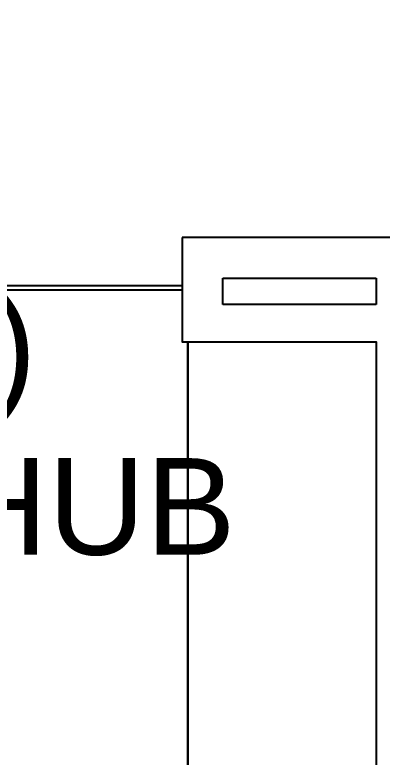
# Model space of a CAD drawing. Extents: x 15525 to 50715, y -3252 to 56414.
# Drawn here: x 29188 to 30345, y 4412 to 6753 of the extents above; entities that cross this region are included whole.
import ezdxf

# ---------------------------------------------------------------- set-up
doc = ezdxf.new("R2010")
doc.units = 0
doc.header["$MEASUREMENT"] = 0
for name, color, linetype in [('A-Furniture', 252, 'CONTINUOUS'), ('A-Wall__Brick', 7, 'CONTINUOUS'), ('RM$', 7, 'CONTINUOUS'), ('RM$TXT', 4, 'CONTINUOUS')]:
    doc.layers.add(name, color=color, linetype=linetype)
doc.styles.add('Arial', font='arial.ttf')

msp = doc.modelspace()

# ---------------------------------------------------------------- linework, layer by layer
at = {"layer": 'A-Furniture'}
for p, q in [((29732.6, 5721.3), (29732.6, 1647.1)), ((29732.6, 1647.1), (29732.6, 5721.3))]:
    msp.add_line(p, q, dxfattribs=at)
at = {"layer": 'A-Wall__Brick'}
for p, q in [((29714.6, 6050.1), (29714.6, 5721.3)), ((30463.6, 6050.1), (29714.6, 6050.1)), ((29842.6, 5922.1), (30325.6, 5922.1)), ((29842.6, 5839.3), (29842.6, 5922.1)), ((30325.6, 5922.1), (30325.6, 5839.3)), ((30325.6, 5839.3), (29842.6, 5839.3)), ((29714.6, 5721.3), (30325.6, 5721.3)), ((30325.6, 5721.3), (30325.6, 1522.1))]:
    msp.add_line(p, q, dxfattribs=at)
at = {"layer": 'RM$', "flags": 128}
msp.add_lwpolyline([(29774.6, 26318.1), (29774.6, 19785.1), (29774.6, 13705.1), (29693.6, 13705.1), (29693.6, 13567.1), (30594.6, 13567.1), (30594.6, 11566.1), (29763.6, 11566.1), (29763.6, 7592.1), (31407.4, 7592.1), (31407.4, 7577.1), (34202.6, 7577.1), (34202.6, 11412.1), (35724.6, 11412.1), (35724.6, 6822.1), (35703.6, 6822.1), (35703.6, 6050.1), (29714.6, 6050.1), (29714.6, 5898.5), (28283.3, 5898.5), (28292.6, 44426.1)], dxfattribs=at)
msp.add_lwpolyline([(25057.5, 7808.1), (26524.3, 7808.1), (26524.3, 5002.9), (28283.3, 5002.9), (28283.3, 5885.7), (29714.6, 5885.7), (29714.6, 5721.3), (30325.6, 5721.3), (30325.6, 1647.1), (25046.6, 1647.1), (25046.6, 2322.1), (24390, 2322.1), (24390, 7592.1), (25057.5, 7592.1)], close=True, dxfattribs=at)

# ---------------------------------------------------------------- texts
at = {"layer": 'RM$TXT', "char_height": 304.8, "attachment_point": 8, "style": 'Arial'}
for s, insert in [('320A^M^JOFFICE^M^JOFF/BRKOUT^M^J4.07^M^J55-PVC (IND ENG)^M^J558-BIO INNOVATN HUB^M^J', (27422.8, 5045.9)), ('320^M^JCOMMON^M^JCOMM/DINE^M^J27.02^M^J55-PVC (IND ENG)^M^J558-BIO INNOVATN HUB^M^J', (27357.8, 3304))]:
    msp.add_mtext(s, dxfattribs=dict(at, insert=insert))

doc.saveas('drawing.dxf')
